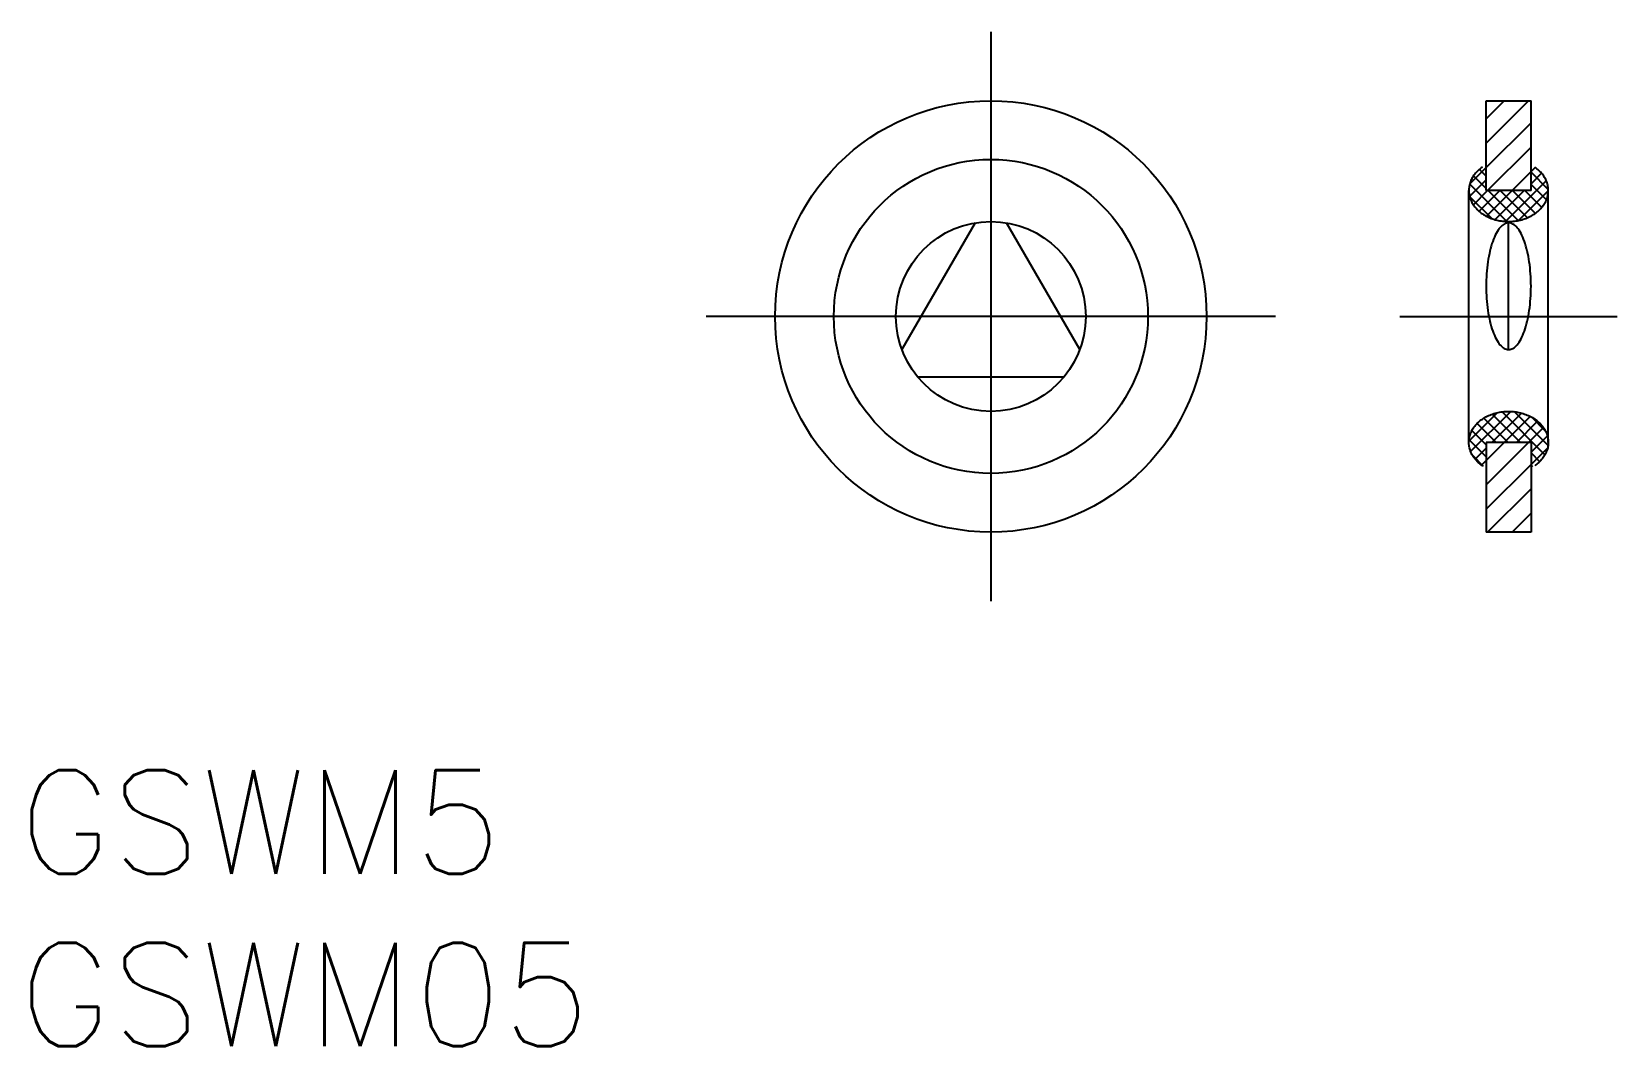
# Model space of a CAD drawing. Extents: x -27.8 to 18.1, y -21.1 to 8.2.
import ezdxf

# ---------------------------------------------------------------- set-up
doc = ezdxf.new("R2010")
doc.units = 0
doc.linetypes.add('CENTER', pattern=[50.8, 31.75, -6.35, 6.35, -6.35])
doc.layers.get('0').update_dxf_attribs({"linetype": 'CONTINUOUS'})
doc.layers.add('CENTER', color=1, linetype='CENTER')
doc.styles.get("Standard").update_dxf_attribs({"font": 'txt.shx', "height": 3, "bigfont": 'bigfont.shx'})

msp = doc.modelspace()

# ---------------------------------------------------------------- linework, layer by layer
at = {"color": 7, "linetype": 'CONTINUOUS'}
for p, q in [((14.35, 6.25), (15.65, 6.25)), ((14.35, 3.65), (14.35, 6.25)), ((15.65, 3.65), (15.65, 6.25)), ((13.85, -3.65), (13.85, 3.65)), ((15.65, 3.65), (14.35, 3.65)), ((16.15, -3.65), (16.15, 3.65)), ((-0.455, 2.712), (-2.576, -0.962)), ((2.576, -0.962), (0.455, 2.712)), ((15, -0.962), (15, 2.712)), ((-2.121, -1.75), (2.121, -1.75)), ((15.65, -3.65), (14.35, -3.65)), ((14.35, -3.65), (14.35, -6.25)), ((15.65, -3.65), (15.65, -6.25)), ((15.65, -6.25), (14.35, -6.25))]:
    msp.add_line(p, q, dxfattribs=at)
at = {"color": 3, "linetype": 'CONTINUOUS'}
for p, q in [((14.35, 5.727), (14.873, 6.25)), ((14.35, 5.02), (15.58, 6.25)), ((14.35, 4.313), (15.65, 5.613)), ((14.394, 3.65), (15.65, 4.906)), ((13.875, 3.838), (14.35, 4.313)), ((14.35, 4.061), (14.153, 4.259)), ((15.102, 3.65), (15.65, 4.198)), ((15.65, 4.198), (15.77, 4.318)), ((16.15, 3.676), (15.65, 4.176)), ((15.65, 3.845), (15.956, 4.151)), ((13.871, 3.48), (14.35, 3.959)), ((14.954, 2.751), (13.873, 3.831)), ((14.35, 3.708), (13.985, 4.073)), ((14.911, 2.753), (16.092, 3.933)), ((16.096, 3.376), (15.65, 3.822)), ((14.518, 2.833), (13.871, 3.48)), ((13.98, 3.235), (14.394, 3.65)), ((14.146, 3.048), (14.748, 3.65)), ((14.356, 2.904), (15.102, 3.65)), ((15.281, 2.777), (14.408, 3.65)), ((14.609, 2.804), (15.455, 3.65)), ((15.551, 2.86), (14.761, 3.65)), ((15.778, 2.987), (15.115, 3.65)), ((15.292, 2.779), (16.15, 3.638)), ((15.962, 3.157), (15.469, 3.65)), ((13.901, -3.915), (15.064, -2.751)), ((13.851, -3.611), (14.675, -2.787)), ((14.637, -3.65), (14.088, -3.101)), ((14.99, -3.65), (14.285, -2.945)), ((14.519, -3.65), (15.371, -2.798)), ((15.344, -3.65), (14.524, -2.831)), ((16.055, -4.008), (14.81, -2.762)), ((14.873, -3.65), (15.627, -2.896)), ((16.144, -3.743), (15.16, -2.759)), ((15.226, -3.65), (15.84, -3.036)), ((16.065, -3.31), (15.677, -2.923)), ((14.35, -4.07), (13.854, -3.574)), ((14.35, -3.717), (13.938, -3.305)), ((14.35, -4.173), (14.873, -3.65)), ((14.35, -4.88), (15.58, -3.65)), ((15.58, -3.65), (16.01, -3.22)), ((15.65, -3.933), (16.124, -3.459)), ((14.274, -4.348), (13.96, -4.034)), ((14.033, -4.137), (14.35, -3.819)), ((15.65, -4.287), (16.133, -3.804)), ((15.902, -4.208), (15.65, -3.956)), ((14.215, -4.308), (14.35, -4.173)), ((14.35, -5.587), (15.65, -4.287)), ((15.703, -4.362), (15.65, -4.31)), ((14.394, -6.25), (15.65, -4.994)), ((15.101, -6.25), (15.65, -5.701))]:
    msp.add_line(p, q, dxfattribs=at)
at = {"color": 7, "linetype": 'CONTINUOUS'}
for points in [[(14.242, 4.327, 0), (14.21, 4.304, 0), (14.179, 4.28, 0), (14.149, 4.256, 0), (14.121, 4.23, 0), (14.093, 4.204, 0), (14.067, 4.176, 0), (14.042, 4.148, 0), (14.019, 4.12, 0), (13.997, 4.09, 0), (13.976, 4.06, 0), (13.957, 4.03, 0), (13.94, 3.998, 0), (13.924, 3.967, 0), (13.909, 3.935, 0), (13.896, 3.902, 0), (13.885, 3.869, 0), (13.875, 3.836, 0), (13.867, 3.803, 0), (13.86, 3.769, 0), (13.855, 3.735, 0), (13.852, 3.701, 0), (13.85, 3.667, 0), (13.85, 3.633, 0), (13.852, 3.599, 0), (13.855, 3.565, 0), (13.86, 3.531, 0), (13.867, 3.497, 0), (13.875, 3.464, 0), (13.885, 3.431, 0), (13.896, 3.398, 0), (13.909, 3.365, 0), (13.924, 3.333, 0), (13.94, 3.302, 0), (13.957, 3.271, 0), (13.976, 3.24, 0), (13.997, 3.21, 0), (14.019, 3.18, 0), (14.042, 3.152, 0), (14.067, 3.124, 0), (14.093, 3.097, 0), (14.121, 3.07, 0), (14.149, 3.044, 0), (14.179, 3.02, 0), (14.21, 2.996, 0), (14.242, 2.973, 0), (14.276, 2.951, 0), (14.31, 2.93, 0), (14.345, 2.91, 0), (14.382, 2.891, 0), (14.419, 2.873, 0), (14.457, 2.857, 0), (14.495, 2.841, 0), (14.535, 2.827, 0), (14.575, 2.814, 0), (14.616, 2.802, 0), (14.657, 2.791, 0), (14.699, 2.781, 0), (14.741, 2.773, 0), (14.784, 2.766, 0), (14.826, 2.76, 0), (14.87, 2.756, 0), (14.913, 2.753, 0), (14.957, 2.751, 0), (15, 2.75, 0), (15.043, 2.751, 0), (15.087, 2.753, 0), (15.13, 2.756, 0), (15.174, 2.76, 0), (15.216, 2.766, 0), (15.259, 2.773, 0), (15.301, 2.781, 0), (15.343, 2.791, 0), (15.384, 2.802, 0), (15.425, 2.814, 0), (15.465, 2.827, 0), (15.505, 2.841, 0), (15.543, 2.857, 0), (15.581, 2.873, 0), (15.618, 2.891, 0), (15.655, 2.91, 0), (15.69, 2.93, 0), (15.724, 2.951, 0), (15.758, 2.973, 0), (15.79, 2.996, 0), (15.821, 3.02, 0), (15.851, 3.044, 0), (15.879, 3.07, 0), (15.907, 3.097, 0), (15.933, 3.124, 0), (15.958, 3.152, 0), (15.981, 3.18, 0), (16.003, 3.21, 0), (16.024, 3.24, 0), (16.043, 3.271, 0), (16.06, 3.302, 0), (16.076, 3.333, 0), (16.091, 3.365, 0), (16.104, 3.398, 0), (16.115, 3.431, 0), (16.125, 3.464, 0), (16.133, 3.497, 0), (16.14, 3.531, 0), (16.145, 3.565, 0), (16.148, 3.599, 0), (16.15, 3.633, 0), (16.15, 3.667, 0), (16.148, 3.701, 0), (16.145, 3.735, 0), (16.14, 3.769, 0), (16.133, 3.803, 0), (16.125, 3.836, 0), (16.115, 3.869, 0), (16.104, 3.902, 0), (16.091, 3.935, 0), (16.076, 3.967, 0), (16.06, 3.998, 0), (16.043, 4.03, 0), (16.024, 4.06, 0), (16.003, 4.09, 0), (15.981, 4.12, 0), (15.958, 4.148, 0), (15.933, 4.176, 0), (15.907, 4.204, 0), (15.879, 4.23, 0), (15.851, 4.256, 0), (15.821, 4.28, 0), (15.79, 4.304, 0), (15.758, 4.327, 0)], [(15, 2.712, 0), (14.968, 2.71, 0), (14.936, 2.703, 0), (14.905, 2.692, 0), (14.873, 2.677, 0), (14.842, 2.657, 0), (14.811, 2.633, 0), (14.781, 2.605, 0), (14.751, 2.572, 0), (14.722, 2.536, 0), (14.694, 2.495, 0), (14.666, 2.451, 0), (14.639, 2.403, 0), (14.613, 2.351, 0), (14.588, 2.295, 0), (14.563, 2.236, 0), (14.54, 2.174, 0), (14.518, 2.109, 0), (14.498, 2.04, 0), (14.478, 1.969, 0), (14.46, 1.896, 0), (14.443, 1.819, 0), (14.427, 1.741, 0), (14.412, 1.66, 0), (14.399, 1.578, 0), (14.388, 1.494, 0), (14.378, 1.408, 0), (14.37, 1.321, 0), (14.363, 1.233, 0), (14.357, 1.145, 0), (14.353, 1.055, 0), (14.351, 0.965, 0), (14.35, 0.875, 0), (14.351, 0.785, 0), (14.353, 0.695, 0), (14.357, 0.605, 0), (14.363, 0.517, 0), (14.37, 0.429, 0), (14.378, 0.342, 0), (14.388, 0.256, 0), (14.399, 0.172, 0), (14.412, 0.09, 0), (14.427, 0.009, 0), (14.443, -0.069, 0), (14.46, -0.146, 0), (14.478, -0.219, 0), (14.498, -0.29, 0), (14.518, -0.359, 0), (14.54, -0.424, 0), (14.563, -0.486, 0), (14.588, -0.545, 0), (14.613, -0.601, 0), (14.639, -0.653, 0), (14.666, -0.701, 0), (14.694, -0.745, 0), (14.722, -0.786, 0), (14.751, -0.822, 0), (14.781, -0.855, 0), (14.811, -0.883, 0), (14.842, -0.907, 0), (14.873, -0.927, 0), (14.905, -0.942, 0), (14.936, -0.953, 0), (14.968, -0.96, 0), (15, -0.962, 0), (15.032, -0.96, 0), (15.064, -0.953, 0), (15.095, -0.942, 0), (15.127, -0.927, 0), (15.158, -0.907, 0), (15.189, -0.883, 0), (15.219, -0.855, 0), (15.249, -0.822, 0), (15.278, -0.786, 0), (15.306, -0.745, 0), (15.334, -0.701, 0), (15.361, -0.653, 0), (15.387, -0.601, 0), (15.412, -0.545, 0), (15.437, -0.486, 0), (15.46, -0.424, 0), (15.482, -0.359, 0), (15.502, -0.29, 0), (15.522, -0.219, 0), (15.54, -0.146, 0), (15.557, -0.069, 0), (15.573, 0.009, 0), (15.588, 0.09, 0), (15.601, 0.172, 0), (15.612, 0.256, 0), (15.622, 0.342, 0), (15.63, 0.429, 0), (15.637, 0.517, 0), (15.643, 0.605, 0), (15.647, 0.695, 0), (15.649, 0.785, 0), (15.65, 0.875, 0), (15.649, 0.965, 0), (15.647, 1.055, 0), (15.643, 1.145, 0), (15.637, 1.233, 0), (15.63, 1.321, 0), (15.622, 1.408, 0), (15.612, 1.494, 0), (15.601, 1.578, 0), (15.588, 1.66, 0), (15.573, 1.741, 0), (15.557, 1.819, 0), (15.54, 1.896, 0), (15.522, 1.969, 0), (15.502, 2.04, 0), (15.482, 2.109, 0), (15.46, 2.174, 0), (15.437, 2.236, 0), (15.412, 2.295, 0), (15.387, 2.351, 0), (15.361, 2.403, 0), (15.334, 2.451, 0), (15.306, 2.495, 0), (15.278, 2.536, 0), (15.249, 2.572, 0), (15.219, 2.605, 0), (15.189, 2.633, 0), (15.158, 2.657, 0), (15.127, 2.677, 0), (15.095, 2.692, 0), (15.064, 2.703, 0), (15.032, 2.71, 0), (15, 2.712, 0)], [(14.242, -4.327, 0), (14.21, -4.304, 0), (14.179, -4.28, 0), (14.149, -4.256, 0), (14.121, -4.23, 0), (14.093, -4.204, 0), (14.067, -4.176, 0), (14.042, -4.148, 0), (14.019, -4.12, 0), (13.997, -4.09, 0), (13.976, -4.06, 0), (13.957, -4.03, 0), (13.94, -3.998, 0), (13.924, -3.967, 0), (13.909, -3.935, 0), (13.896, -3.902, 0), (13.885, -3.869, 0), (13.875, -3.836, 0), (13.867, -3.803, 0), (13.86, -3.769, 0), (13.855, -3.735, 0), (13.852, -3.701, 0), (13.85, -3.667, 0), (13.85, -3.633, 0), (13.852, -3.599, 0), (13.855, -3.565, 0), (13.86, -3.531, 0), (13.867, -3.497, 0), (13.875, -3.464, 0), (13.885, -3.431, 0), (13.896, -3.398, 0), (13.909, -3.365, 0), (13.924, -3.333, 0), (13.94, -3.302, 0), (13.957, -3.271, 0), (13.976, -3.24, 0), (13.997, -3.21, 0), (14.019, -3.18, 0), (14.042, -3.152, 0), (14.067, -3.124, 0), (14.093, -3.097, 0), (14.121, -3.07, 0), (14.149, -3.044, 0), (14.179, -3.02, 0), (14.21, -2.996, 0), (14.242, -2.973, 0), (14.276, -2.951, 0), (14.31, -2.93, 0), (14.345, -2.91, 0), (14.382, -2.891, 0), (14.419, -2.873, 0), (14.457, -2.857, 0), (14.495, -2.841, 0), (14.535, -2.827, 0), (14.575, -2.814, 0), (14.616, -2.802, 0), (14.657, -2.791, 0), (14.699, -2.781, 0), (14.741, -2.773, 0), (14.784, -2.766, 0), (14.826, -2.76, 0), (14.87, -2.756, 0), (14.913, -2.753, 0), (14.957, -2.751, 0), (15, -2.75, 0), (15.043, -2.751, 0), (15.087, -2.753, 0), (15.13, -2.756, 0), (15.174, -2.76, 0), (15.216, -2.766, 0), (15.259, -2.773, 0), (15.301, -2.781, 0), (15.343, -2.791, 0), (15.384, -2.802, 0), (15.425, -2.814, 0), (15.465, -2.827, 0), (15.505, -2.841, 0), (15.543, -2.857, 0), (15.581, -2.873, 0), (15.618, -2.891, 0), (15.655, -2.91, 0), (15.69, -2.93, 0), (15.724, -2.951, 0), (15.758, -2.973, 0), (15.79, -2.996, 0), (15.821, -3.02, 0), (15.851, -3.044, 0), (15.879, -3.07, 0), (15.907, -3.097, 0), (15.933, -3.124, 0), (15.958, -3.152, 0), (15.981, -3.18, 0), (16.003, -3.21, 0), (16.024, -3.24, 0), (16.043, -3.271, 0), (16.06, -3.302, 0), (16.076, -3.333, 0), (16.091, -3.365, 0), (16.104, -3.398, 0), (16.115, -3.431, 0), (16.125, -3.464, 0), (16.133, -3.497, 0), (16.14, -3.531, 0), (16.145, -3.565, 0), (16.148, -3.599, 0), (16.15, -3.633, 0), (16.15, -3.667, 0), (16.148, -3.701, 0), (16.145, -3.735, 0), (16.14, -3.769, 0), (16.133, -3.803, 0), (16.125, -3.836, 0), (16.115, -3.869, 0), (16.104, -3.902, 0), (16.091, -3.935, 0), (16.076, -3.967, 0), (16.06, -3.998, 0), (16.043, -4.03, 0), (16.024, -4.06, 0), (16.003, -4.09, 0), (15.981, -4.12, 0), (15.958, -4.148, 0), (15.933, -4.176, 0), (15.907, -4.204, 0), (15.879, -4.23, 0), (15.851, -4.256, 0), (15.821, -4.28, 0), (15.79, -4.304, 0), (15.758, -4.327, 0)]]:
    msp.add_polyline3d(points, dxfattribs=at)
for radius in [6.25, 4.55, 2.75]:
    msp.add_circle((0, 0), radius, dxfattribs=at)
at = {"layer": 'CENTER', "color": 1, "linetype": 'CENTER'}
for p, q in [((0, 8.25), (0, -8.25)), ((8.25, 0), (-8.25, 0)), ((11.85, 0), (18.15, 0))]:
    msp.add_line(p, q, dxfattribs=at)

# ---------------------------------------------------------------- texts
at = {"color": 7, "linetype": 'CONTINUOUS'}
for s, p in [('GSWM5', (-28.175, -16.147)), ('GSWM05', (-28.175, -21.147))]:
    msp.add_text(s, height=3, dxfattribs=at).set_placement(p)

doc.saveas('drawing.dxf')
